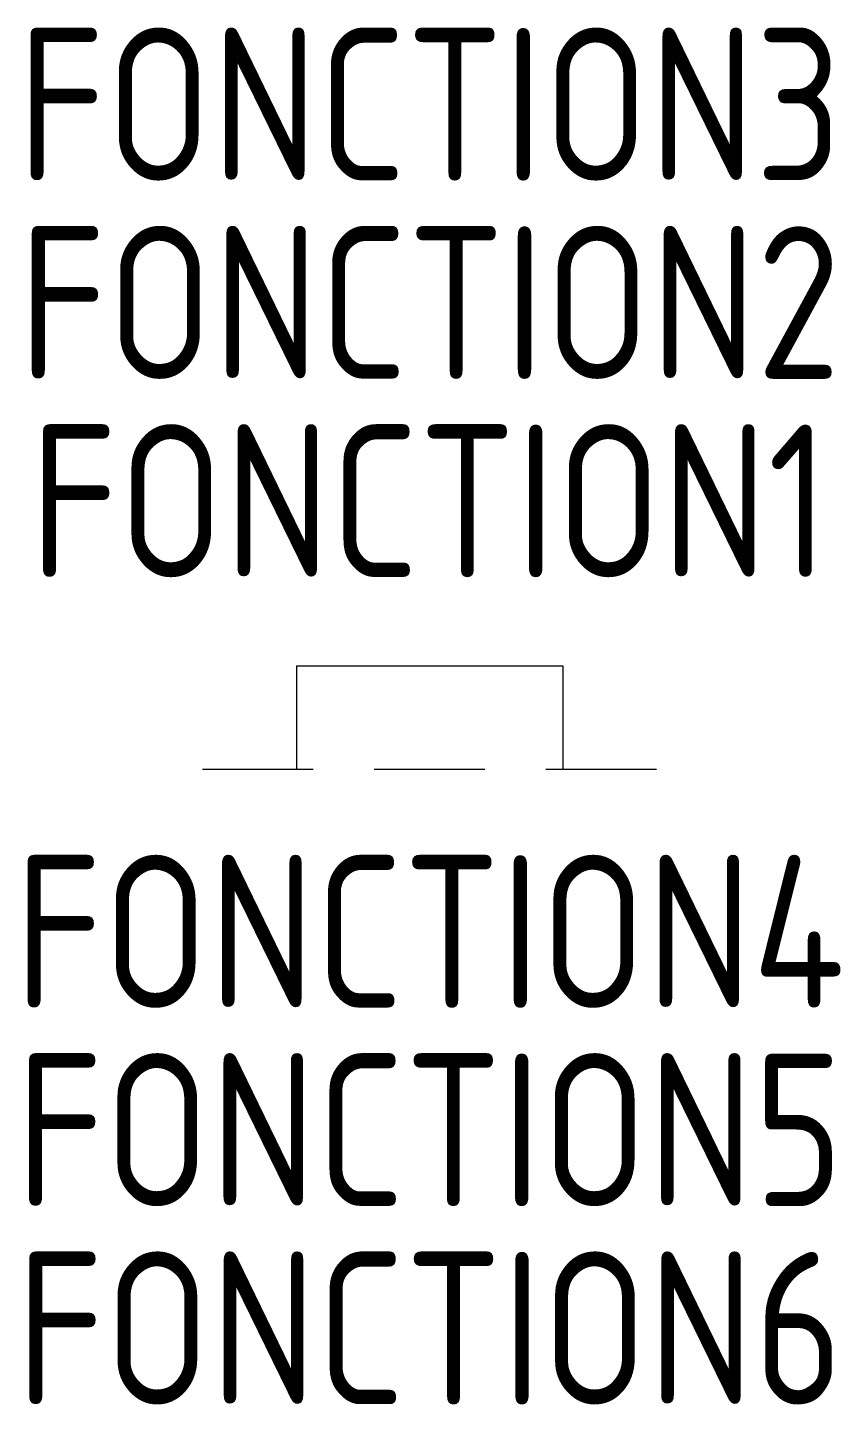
# Model space of a CAD drawing. Extents: x -1587.5 to -1574.2, y -890 to -867.4.
import ezdxf
from ezdxf.enums import TextEntityAlignment as Align

# ---------------------------------------------------------------- set-up
doc = ezdxf.new("R2010")
doc.units = 0
for name, color, linetype in [('SYMB_FIL', 3, 'CONTINUOUS'), ('SYMB_FIL_FIN', 1, 'CONTINUOUS'), ('SYMB_TXT_NOM', 3, 'CONTINUOUS')]:
    doc.layers.add(name, color=color, linetype=linetype)
doc.styles.add('NET2_5', font='isocp.shx', dxfattribs={"width": 0.9, "height": 2.5})

msp = doc.modelspace()

# ---------------------------------------------------------------- linework, layer by layer
at = {"layer": 'SYMB_FIL'}
for p, q in [((-1583.096, -877.897), (-1578.726, -877.897)), ((-1583.096, -877.897), (-1583.096, -879.593)), ((-1578.726, -877.897), (-1578.726, -879.593))]:
    msp.add_line(p, q, dxfattribs=at)
at = {"layer": 'SYMB_FIL_FIN'}
for p, q in [((-1584.634, -879.593), (-1582.819, -879.593)), ((-1581.819, -879.593), (-1580.004, -879.593)), ((-1579.004, -879.593), (-1577.189, -879.593))]:
    msp.add_line(p, q, dxfattribs=at)

# ---------------------------------------------------------------- texts
at = {"layer": 'SYMB_TXT_NOM', "style": 'NET2_5', "width": 0.9, "flags": 8}
for tag, p in [('FONCTION3', (-1580.911, -869.947)), ('FONCTION2', (-1580.911, -873.197)), ('FONCTION1', (-1580.911, -876.447)), ('FONCTION4', (-1580.911, -883.504)), ('FONCTION5', (-1580.911, -886.754)), ('FONCTION6', (-1580.911, -890.004))]:
    msp.add_attdef(tag, text='', height=2.5, dxfattribs=at).set_placement(p, align=Align.CENTER)

doc.saveas('drawing.dxf')
